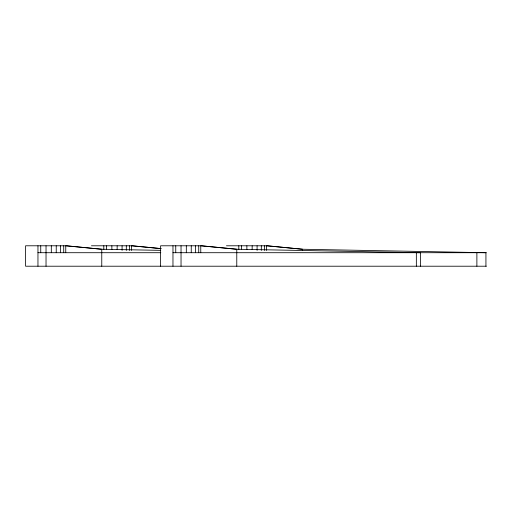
<?xml version="1.0" encoding="UTF-8"?>
<svg xmlns="http://www.w3.org/2000/svg" width="512" height="512" viewBox="0 0 512 512"><rect width="100%" height="100%" fill="white"/><g stroke="black" fill="none" stroke-linecap="round" stroke-linejoin="round"><path stroke-width="0.77" d="M91.443 245.786L132.294 245.786L160.544 248.557M226.451 245.786L267.302 245.786L302.618 249.248L485.933 252.71L485.933 266.214M37.958 252.71L160.826 252.71M172.966 252.71L486.4 252.71M486.4 266.214L25.6 266.214L25.6 245.786L66.451 245.786L101.766 249.248L160.749 250.362M420.09 252.71L236.774 249.248L200.768 245.786L200.768 252.71M161.344 248.646L131.597 245.786L131.597 250.4M476.883 252.71L476.883 266.214M420.557 252.71L420.557 266.214M416.346 252.71L416.346 266.214M302.618 250.637L302.618 249.248L266.605 245.786L266.605 250.4M264.563 245.786L264.563 250.4M261.318 245.786L261.318 250.4M257.088 245.786L257.088 250.4M252.16 245.786L252.16 249.632M246.874 245.786L246.874 249.632M241.587 245.786L241.587 249.632M238.81 245.786L238.81 249.632M236.774 266.214L236.774 249.248L201.459 245.786L160.608 245.786L160.608 266.214M198.726 245.786L198.726 252.71M195.482 245.786L195.482 252.71M191.251 245.786L191.251 252.71M186.323 245.786L186.323 252.71M181.037 245.786L181.037 266.214M175.75 245.786L175.75 252.71M172.966 245.786L172.966 266.214M129.555 245.786L129.555 250.4M126.31 245.786L126.31 250.4M122.08 245.786L122.08 250.4M117.152 245.786L117.152 249.632M111.866 245.786L111.866 249.632M106.579 245.786L106.579 249.632M103.802 245.786L103.802 249.632M101.766 266.214L101.766 249.248L65.754 245.786L65.754 252.71M63.718 245.786L63.718 252.71M60.467 245.786L60.467 252.71M56.237 245.786L56.237 252.71M51.315 245.786L51.315 252.71M46.029 245.786L46.029 266.214M40.742 245.786L40.742 252.71M37.958 245.786L37.958 266.214"/></g></svg>
